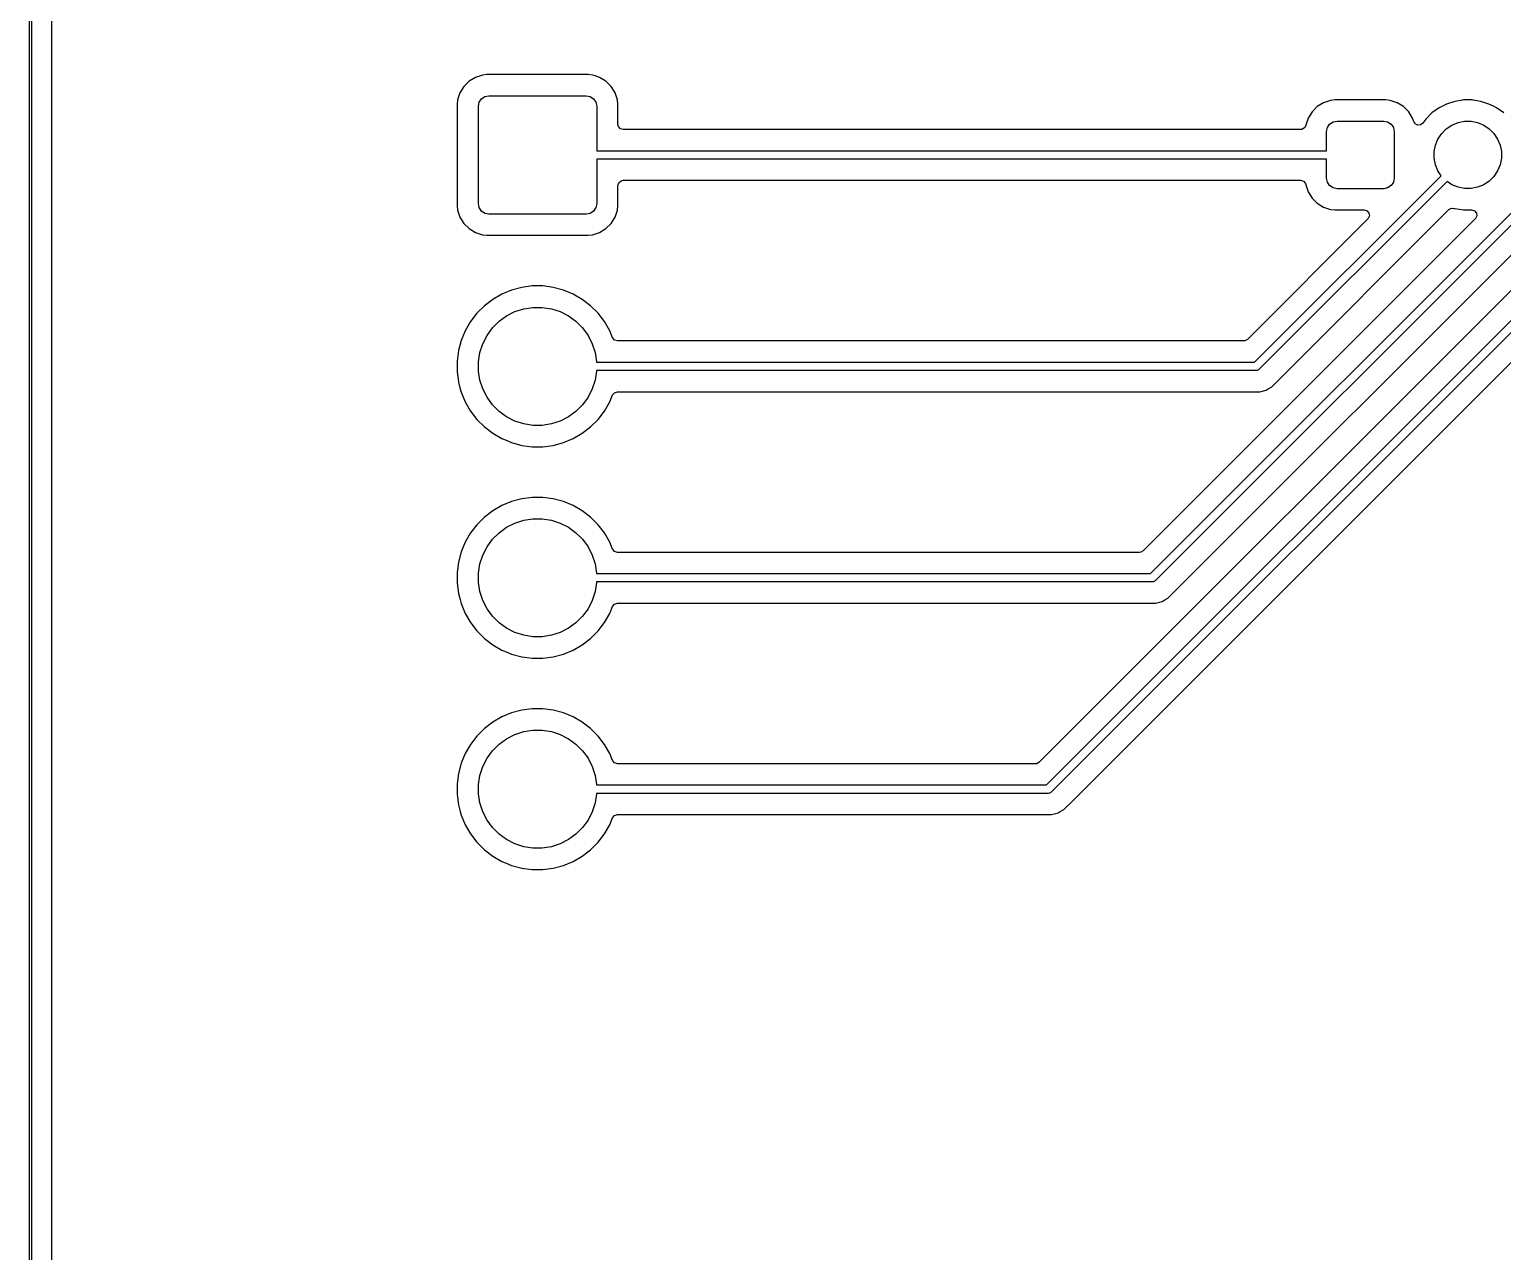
# Model space of a CAD drawing. Extents: x 4.07 to 10.8, y -5 to -0.8.
# Drawn here: x 5.799 to 7.17, y -3.863 to -2.725 of the extents above; entities that cross this region are included whole.
import ezdxf

# ---------------------------------------------------------------- set-up
doc = ezdxf.new("R2010")
doc.units = 0
doc.header["$MEASUREMENT"] = 0
doc.layers.add('BLACK', color=7, linetype='CONTINUOUS')

msp = doc.modelspace()

# ---------------------------------------------------------------- linework, layer by layer
at = {"layer": 'BLACK', "linetype": 'CONTINUOUS'}
for p, q in [((5.799, -5), (5.799, -0.8)), ((5.801, -0.801), (5.801, -4.999)), ((5.8197, -4.9754), (5.8197, -2.2779)), ((6.2142, -2.7698), (6.2083, -2.7734)), ((6.2207, -2.7676), (6.2142, -2.7698)), ((6.2142, -2.7698), (6.2142, -2.7698)), ((6.2248, -2.7672), (6.2207, -2.7676)), ((6.2207, -2.7676), (6.2207, -2.7676)), ((6.3192, -2.7672), (6.2248, -2.7672)), ((6.2248, -2.7672), (6.2248, -2.7672)), ((6.3233, -2.7676), (6.3192, -2.7672)), ((6.3192, -2.7672), (6.3192, -2.7672)), ((6.3255, -2.7683), (6.3233, -2.7676)), ((6.3233, -2.7676), (6.3233, -2.7676)), ((6.3298, -2.7698), (6.3255, -2.7683)), ((6.3357, -2.7734), (6.3298, -2.7698)), ((6.3298, -2.7698), (6.3298, -2.7698)), ((6.2034, -2.7783), (6.1998, -2.7842)), ((6.2083, -2.7734), (6.2034, -2.7783)), ((6.2034, -2.7783), (6.2034, -2.7783)), ((6.2083, -2.7734), (6.2083, -2.7734)), ((6.3406, -2.7783), (6.3357, -2.7734)), ((6.3357, -2.7734), (6.3357, -2.7734)), ((6.3432, -2.7825), (6.3406, -2.7783)), ((6.3406, -2.7783), (6.3406, -2.7783)), ((6.3442, -2.7842), (6.3432, -2.7825)), ((6.1976, -2.7907), (6.1972, -2.7948)), ((6.1972, -2.7948), (6.1972, -2.8892)), ((6.1998, -2.7842), (6.1976, -2.7907)), ((6.1976, -2.7907), (6.1976, -2.7907)), ((6.1998, -2.7842), (6.1998, -2.7842)), ((6.2169, -2.7967), (6.2176, -2.793)), ((6.2169, -2.8873), (6.2169, -2.7967)), ((6.2176, -2.793), (6.2198, -2.7898)), ((6.2198, -2.7898), (6.223, -2.7876)), ((6.223, -2.7876), (6.2267, -2.7869)), ((6.2267, -2.7869), (6.3173, -2.7869)), ((6.3173, -2.7869), (6.321, -2.7876)), ((6.321, -2.7876), (6.3242, -2.7898)), ((6.3242, -2.7898), (6.3264, -2.793)), ((6.3264, -2.793), (6.3271, -2.7967)), ((6.3271, -2.7967), (6.3271, -2.8381)), ((6.3464, -2.7907), (6.3442, -2.7842)), ((6.3468, -2.7946), (6.3464, -2.7907)), ((6.3468, -2.7948), (6.3468, -2.7946)), ((6.3468, -2.8135), (6.3468, -2.7948)), ((6.3468, -2.7948), (6.3468, -2.7948)), ((6.9979, -2.797), (6.993, -2.8019)), ((7.0038, -2.7934), (6.9979, -2.797)), ((7.0103, -2.7912), (7.0038, -2.7934)), ((7.0038, -2.7934), (7.0038, -2.7934)), ((7.0144, -2.7908), (7.0103, -2.7912)), ((7.0103, -2.7912), (7.0103, -2.7912)), ((7.0616, -2.7908), (7.0144, -2.7908)), ((7.0144, -2.7908), (7.0144, -2.7908)), ((7.0657, -2.7912), (7.0616, -2.7908)), ((7.0722, -2.7934), (7.0657, -2.7912)), ((7.0657, -2.7912), (7.0657, -2.7912)), ((7.0723, -2.7934), (7.0722, -2.7934)), ((7.0722, -2.7934), (7.0722, -2.7934)), ((7.0722, -2.7934), (7.0722, -2.7934)), ((7.0781, -2.797), (7.0723, -2.7934)), ((7.083, -2.8019), (7.0781, -2.797)), ((7.1183, -2.7946), (7.1112, -2.7982)), ((7.126, -2.7921), (7.1183, -2.7946)), ((7.133, -2.791), (7.126, -2.7921)), ((7.134, -2.7908), (7.133, -2.791)), ((7.142, -2.7908), (7.134, -2.7908)), ((7.1431, -2.791), (7.142, -2.7908)), ((7.15, -2.7921), (7.1431, -2.791)), ((7.1577, -2.7946), (7.15, -2.7921)), ((7.1625, -2.797), (7.1577, -2.7946)), ((7.1648, -2.7982), (7.1625, -2.797)), ((6.9894, -2.8078), (6.9872, -2.8143)), ((6.993, -2.8019), (6.9894, -2.8078)), ((6.9894, -2.8078), (6.9894, -2.8078)), ((7.0126, -2.8113), (7.0163, -2.8105)), ((7.0163, -2.8105), (7.0597, -2.8105)), ((7.0597, -2.8105), (7.0634, -2.8113)), ((7.0866, -2.8078), (7.083, -2.8019)), ((7.0872, -2.8097), (7.0866, -2.8078)), ((7.0877, -2.811), (7.0872, -2.8097)), ((7.0889, -2.813), (7.0877, -2.811)), ((7.0989, -2.8086), (7.0963, -2.8123)), ((7.1046, -2.8029), (7.0989, -2.8086)), ((7.0989, -2.8086), (7.0989, -2.8086)), ((7.1112, -2.7982), (7.1046, -2.8029)), ((7.1289, -2.8119), (7.1349, -2.8107)), ((7.1349, -2.8107), (7.1411, -2.8107)), ((7.1411, -2.8107), (7.1471, -2.8119)), ((7.1714, -2.8029), (7.1648, -2.7982)), ((7.1648, -2.7982), (7.1648, -2.7982)), ((7.1648, -2.7982), (7.1648, -2.7982)), ((6.3473, -2.8155), (6.3468, -2.8135)), ((6.3491, -2.8176), (6.3473, -2.8155)), ((6.3517, -2.8184), (6.3491, -2.8176)), ((6.9824, -2.8184), (6.3517, -2.8184)), ((6.9835, -2.8182), (6.9824, -2.8184)), ((6.9859, -2.8169), (6.9835, -2.8182)), ((6.9872, -2.8145), (6.9859, -2.8169)), ((6.9872, -2.8143), (6.9872, -2.8145)), ((7.0065, -2.8203), (7.0073, -2.8166)), ((7.0065, -2.8381), (7.0065, -2.8203)), ((7.0073, -2.8166), (7.0094, -2.8134)), ((7.0094, -2.8134), (7.0126, -2.8113)), ((7.0634, -2.8113), (7.0666, -2.8134)), ((7.0666, -2.8134), (7.0687, -2.8166)), ((7.0687, -2.8166), (7.0695, -2.8203)), ((7.0695, -2.8203), (7.0695, -2.8637)), ((7.0913, -2.8142), (7.0889, -2.813)), ((7.0941, -2.814), (7.0913, -2.8142)), ((7.0963, -2.8123), (7.0941, -2.814)), ((7.1102, -2.8272), (7.1137, -2.822)), ((7.1137, -2.822), (7.118, -2.8177)), ((7.118, -2.8177), (7.1232, -2.8142)), ((7.1232, -2.8142), (7.1289, -2.8119)), ((7.1471, -2.8119), (7.1528, -2.8142)), ((7.1528, -2.8142), (7.158, -2.8177)), ((7.158, -2.8177), (7.1623, -2.822)), ((7.1623, -2.822), (7.1658, -2.8272)), ((6.3271, -2.8381), (7.0065, -2.8381)), ((7.1067, -2.8389), (7.1079, -2.8329)), ((7.1079, -2.8329), (7.1102, -2.8272)), ((7.1658, -2.8272), (7.1681, -2.8329)), ((7.1681, -2.8329), (7.1693, -2.8389)), ((7.0065, -2.8459), (6.3271, -2.8459)), ((6.3271, -2.8459), (6.3271, -2.8873)), ((7.0065, -2.8637), (7.0065, -2.8459)), ((7.1067, -2.8451), (7.1067, -2.8389)), ((7.1079, -2.8511), (7.1067, -2.8451)), ((7.1102, -2.8568), (7.1079, -2.8511)), ((7.1681, -2.8511), (7.1658, -2.8568)), ((7.1693, -2.8451), (7.1681, -2.8511)), ((7.1693, -2.8389), (7.1693, -2.8451)), ((6.3476, -2.8679), (6.3497, -2.8661)), ((6.3497, -2.8661), (6.3517, -2.8656)), ((6.3517, -2.8656), (6.9824, -2.8656)), ((6.7458, -3.4286), (7.3132, -2.8613)), ((6.8427, -3.2318), (7.2132, -2.8613)), ((6.9395, -3.0349), (7.1132, -2.8613)), ((6.9824, -2.8656), (6.985, -2.8664)), ((7.0073, -2.8674), (7.0065, -2.8637)), ((7.0695, -2.8637), (7.0687, -2.8674)), ((7.1132, -2.8613), (7.1102, -2.8568)), ((7.1623, -2.862), (7.158, -2.8663)), ((7.1658, -2.8568), (7.1623, -2.862)), ((6.3468, -2.8705), (6.3476, -2.8679)), ((6.3468, -2.8892), (6.3468, -2.8705)), ((7.3187, -2.8668), (6.7502, -3.4353)), ((7.2187, -2.8668), (6.8471, -3.2385)), ((7.1187, -2.8668), (6.9439, -3.0416)), ((6.985, -2.8664), (6.9868, -2.8685)), ((6.9868, -2.8685), (6.9872, -2.8695)), ((6.9872, -2.8695), (6.9872, -2.8697)), ((6.9872, -2.8697), (6.9879, -2.8718)), ((6.9879, -2.8718), (6.9894, -2.8762)), ((6.9894, -2.8762), (6.993, -2.8821)), ((7.0094, -2.8706), (7.0073, -2.8674)), ((7.0126, -2.8727), (7.0094, -2.8706)), ((7.0163, -2.8735), (7.0126, -2.8727)), ((7.0597, -2.8735), (7.0163, -2.8735)), ((7.0634, -2.8727), (7.0597, -2.8735)), ((7.0666, -2.8706), (7.0634, -2.8727)), ((7.0687, -2.8674), (7.0666, -2.8706)), ((7.1232, -2.8698), (7.1187, -2.8668)), ((7.1289, -2.8721), (7.1232, -2.8698)), ((7.1349, -2.8733), (7.1289, -2.8721)), ((7.1411, -2.8733), (7.1349, -2.8733)), ((7.1471, -2.8721), (7.1411, -2.8733)), ((7.1528, -2.8698), (7.1471, -2.8721)), ((7.158, -2.8663), (7.1528, -2.8698)), ((6.1972, -2.8892), (6.1976, -2.8933)), ((6.1976, -2.8933), (6.1976, -2.8933)), ((6.1976, -2.8933), (6.1998, -2.8998)), ((6.2176, -2.891), (6.2169, -2.8873)), ((6.2198, -2.8942), (6.2176, -2.891)), ((6.3264, -2.891), (6.3242, -2.8942)), ((6.3271, -2.8873), (6.3264, -2.891)), ((6.3442, -2.8998), (6.3464, -2.8933)), ((6.3464, -2.8933), (6.3468, -2.8892)), ((6.7668, -3.4467), (7.3205, -2.8929)), ((6.8636, -3.2498), (7.2205, -2.8929)), ((6.9605, -3.053), (7.1205, -2.8929)), ((6.993, -2.8821), (6.9979, -2.887)), ((6.9979, -2.887), (7.0038, -2.8906)), ((7.0038, -2.8906), (7.0103, -2.8928)), ((7.0103, -2.8928), (7.0144, -2.8932)), ((7.0144, -2.8932), (7.0416, -2.8932)), ((7.0416, -2.8932), (7.0442, -2.894)), ((7.1205, -2.8929), (7.1229, -2.8916)), ((7.1229, -2.8916), (7.1254, -2.8918)), ((7.1254, -2.8918), (7.126, -2.8919)), ((7.126, -2.8919), (7.134, -2.8932)), ((7.134, -2.8932), (7.134, -2.8932)), ((7.134, -2.8932), (7.1416, -2.8932)), ((7.1416, -2.8932), (7.1442, -2.894)), ((6.1998, -2.8998), (6.1998, -2.8998)), ((6.1998, -2.8998), (6.2034, -2.9057)), ((6.2034, -2.9057), (6.2034, -2.9057)), ((6.2034, -2.9057), (6.2083, -2.9106)), ((6.223, -2.8964), (6.2198, -2.8942)), ((6.2267, -2.8971), (6.223, -2.8964)), ((6.3173, -2.8971), (6.2267, -2.8971)), ((6.321, -2.8964), (6.3173, -2.8971)), ((6.3242, -2.8942), (6.321, -2.8964)), ((6.3357, -2.9106), (6.3406, -2.9057)), ((6.3406, -2.9057), (6.3442, -2.8998)), ((7.245, -2.9015), (6.7391, -3.4075)), ((7.145, -2.9015), (6.8359, -3.2106)), ((7.045, -2.9015), (6.9328, -3.0138)), ((7.0442, -2.894), (7.046, -2.8961)), ((7.0453, -2.9013), (7.045, -2.9015)), ((7.0464, -2.8988), (7.0453, -2.9013)), ((7.046, -2.8961), (7.0464, -2.8988)), ((7.1442, -2.894), (7.146, -2.8961)), ((7.1453, -2.9013), (7.145, -2.9015)), ((7.1464, -2.8988), (7.1453, -2.9013)), ((7.146, -2.8961), (7.1464, -2.8988)), ((6.2083, -2.9106), (6.2083, -2.9106)), ((6.2083, -2.9106), (6.2142, -2.9142)), ((6.2142, -2.9142), (6.2142, -2.9142)), ((6.2142, -2.9142), (6.2142, -2.9142)), ((6.2142, -2.9142), (6.2207, -2.9164)), ((6.2207, -2.9164), (6.2248, -2.9168)), ((6.2248, -2.9168), (6.2248, -2.9168)), ((6.2248, -2.9168), (6.3192, -2.9168)), ((6.3192, -2.9168), (6.3233, -2.9164)), ((6.3192, -2.9168), (6.3192, -2.9168)), ((6.3233, -2.9164), (6.3298, -2.9142)), ((6.3298, -2.9142), (6.3357, -2.9106)), ((6.2388, -2.9716), (6.2303, -2.9765)), ((6.2479, -2.9678), (6.2388, -2.9716)), ((6.2388, -2.9716), (6.2388, -2.9716)), ((6.2574, -2.9653), (6.2479, -2.9678)), ((6.2671, -2.964), (6.2574, -2.9653)), ((6.2769, -2.964), (6.2671, -2.964)), ((6.2671, -2.964), (6.2671, -2.964)), ((6.2671, -2.964), (6.2671, -2.964)), ((6.2866, -2.9653), (6.2769, -2.964)), ((6.2769, -2.964), (6.2769, -2.964)), ((6.2769, -2.964), (6.2769, -2.964)), ((6.2961, -2.9678), (6.2866, -2.9653)), ((6.3052, -2.9716), (6.2961, -2.9678)), ((6.3137, -2.9765), (6.3052, -2.9716)), ((6.3052, -2.9716), (6.3052, -2.9716)), ((6.2156, -2.9894), (6.2097, -2.9972)), ((6.2226, -2.9825), (6.2156, -2.9894)), ((6.2156, -2.9894), (6.2156, -2.9894)), ((6.2303, -2.9765), (6.2226, -2.9825)), ((6.2226, -2.9825), (6.2226, -2.9825)), ((6.2432, -2.9919), (6.2509, -2.9879)), ((6.2509, -2.9879), (6.2591, -2.9853)), ((6.2591, -2.9853), (6.2677, -2.9839)), ((6.2677, -2.9839), (6.2763, -2.9839)), ((6.2763, -2.9839), (6.2849, -2.9853)), ((6.2849, -2.9853), (6.2931, -2.9879)), ((6.2931, -2.9879), (6.3008, -2.9919)), ((6.3214, -2.9825), (6.3137, -2.9765)), ((6.3284, -2.9894), (6.3214, -2.9825)), ((6.3214, -2.9825), (6.3214, -2.9825)), ((6.3343, -2.9972), (6.3284, -2.9894)), ((6.3284, -2.9894), (6.3284, -2.9894)), ((6.2097, -2.9972), (6.2047, -3.0057)), ((6.225, -3.0101), (6.2301, -3.0031)), ((6.2301, -3.0031), (6.2362, -2.9969)), ((6.2362, -2.9969), (6.2432, -2.9919)), ((6.3008, -2.9919), (6.3078, -2.9969)), ((6.3078, -2.9969), (6.3139, -3.0031)), ((6.3139, -3.0031), (6.319, -3.0101)), ((6.3393, -3.0057), (6.3343, -2.9972)), ((6.201, -3.0147), (6.1985, -3.0242)), ((6.2047, -3.0057), (6.201, -3.0147)), ((6.2047, -3.0057), (6.2047, -3.0057)), ((6.2211, -3.0178), (6.225, -3.0101)), ((6.319, -3.0101), (6.3229, -3.0178)), ((6.3419, -3.0122), (6.3393, -3.0057)), ((6.3393, -3.0057), (6.3393, -3.0057)), ((6.342, -3.0124), (6.3419, -3.0122)), ((6.3438, -3.0144), (6.342, -3.0124)), ((6.3465, -3.0152), (6.3438, -3.0144)), ((6.9293, -3.0152), (6.3465, -3.0152)), ((6.9304, -3.0151), (6.9293, -3.0152)), ((6.9328, -3.0138), (6.9304, -3.0151)), ((6.1985, -3.0242), (6.1972, -3.0339)), ((6.2171, -3.0345), (6.2184, -3.026)), ((6.2184, -3.026), (6.2211, -3.0178)), ((6.3229, -3.0178), (6.3256, -3.026)), ((6.3256, -3.026), (6.3269, -3.0345)), ((6.1972, -3.0339), (6.1972, -3.0339)), ((6.1972, -3.0339), (6.1972, -3.0438)), ((6.1972, -3.0438), (6.1972, -3.0438)), ((6.1972, -3.0438), (6.1984, -3.0534)), ((6.2171, -3.0432), (6.2171, -3.0345)), ((6.2184, -3.0517), (6.2171, -3.0432)), ((6.3269, -3.0432), (6.3256, -3.0517)), ((6.3269, -3.0345), (6.3269, -3.0349)), ((6.3269, -3.0349), (6.9395, -3.0349)), ((6.9411, -3.0428), (6.3269, -3.0428)), ((6.3269, -3.0428), (6.3269, -3.0432)), ((6.9419, -3.0427), (6.9411, -3.0428)), ((6.9433, -3.0421), (6.9419, -3.0427)), ((6.9439, -3.0416), (6.9433, -3.0421)), ((6.1984, -3.0534), (6.1985, -3.0535)), ((6.1985, -3.0535), (6.1998, -3.0587)), ((6.2211, -3.0599), (6.2184, -3.0517)), ((6.3256, -3.0517), (6.3229, -3.0599)), ((6.9522, -3.0597), (6.9557, -3.0578)), ((6.9557, -3.0578), (6.9601, -3.0534)), ((6.9601, -3.0534), (6.9605, -3.053)), ((6.9601, -3.0534), (6.9601, -3.0534)), ((6.9605, -3.053), (6.9605, -3.053)), ((6.1998, -3.0587), (6.201, -3.063)), ((6.201, -3.063), (6.2047, -3.072)), ((6.225, -3.0676), (6.2211, -3.0599)), ((6.2301, -3.0746), (6.225, -3.0676)), ((6.319, -3.0676), (6.3139, -3.0746)), ((6.3229, -3.0599), (6.319, -3.0676)), ((6.3393, -3.072), (6.3419, -3.0655)), ((6.3419, -3.0655), (6.3437, -3.0634)), ((6.3437, -3.0634), (6.3463, -3.0625)), ((6.3463, -3.0625), (6.3465, -3.0625)), ((6.3465, -3.0625), (6.9377, -3.0625)), ((6.9377, -3.0625), (6.9377, -3.0625)), ((6.9377, -3.0625), (6.938, -3.0625)), ((6.938, -3.0625), (6.9443, -3.0625)), ((6.9443, -3.0625), (6.9503, -3.0609)), ((6.9443, -3.0625), (6.9443, -3.0625)), ((6.9503, -3.0609), (6.9522, -3.0597)), ((6.2047, -3.072), (6.2047, -3.072)), ((6.2047, -3.072), (6.2097, -3.0805)), ((6.2097, -3.0805), (6.2156, -3.0883)), ((6.2362, -3.0808), (6.2301, -3.0746)), ((6.2432, -3.0858), (6.2362, -3.0808)), ((6.3078, -3.0808), (6.3008, -3.0858)), ((6.3139, -3.0746), (6.3078, -3.0808)), ((6.3284, -3.0883), (6.3343, -3.0805)), ((6.3343, -3.0805), (6.3393, -3.072)), ((6.2156, -3.0883), (6.2156, -3.0883)), ((6.2156, -3.0883), (6.2226, -3.0952)), ((6.2226, -3.0952), (6.2226, -3.0952)), ((6.2226, -3.0952), (6.2303, -3.1012)), ((6.2509, -3.0898), (6.2432, -3.0858)), ((6.2591, -3.0924), (6.2509, -3.0898)), ((6.2677, -3.0938), (6.2591, -3.0924)), ((6.2763, -3.0938), (6.2677, -3.0938)), ((6.2849, -3.0924), (6.2763, -3.0938)), ((6.2931, -3.0898), (6.2849, -3.0924)), ((6.3008, -3.0858), (6.2931, -3.0898)), ((6.3137, -3.1012), (6.3214, -3.0952)), ((6.3214, -3.0952), (6.3284, -3.0883)), ((6.2303, -3.1012), (6.2388, -3.1061)), ((6.2388, -3.1061), (6.2388, -3.1061)), ((6.2388, -3.1061), (6.2427, -3.1077)), ((6.2427, -3.1077), (6.2479, -3.1099)), ((6.2479, -3.1099), (6.2574, -3.1124)), ((6.2574, -3.1124), (6.2671, -3.1137)), ((6.2769, -3.1137), (6.2866, -3.1124)), ((6.2866, -3.1124), (6.2961, -3.1099)), ((6.2961, -3.1099), (6.3052, -3.1061)), ((6.3052, -3.1061), (6.3137, -3.1012)), ((6.2671, -3.1137), (6.2671, -3.1137)), ((6.2671, -3.1137), (6.2769, -3.1137)), ((6.2769, -3.1137), (6.2769, -3.1137)), ((6.2479, -3.1647), (6.2388, -3.1685)), ((6.2574, -3.1622), (6.2479, -3.1647)), ((6.2671, -3.1609), (6.2574, -3.1622)), ((6.2769, -3.1609), (6.2671, -3.1609)), ((6.2671, -3.1609), (6.2671, -3.1609)), ((6.2671, -3.1609), (6.2671, -3.1609)), ((6.2866, -3.1622), (6.2769, -3.1609)), ((6.2769, -3.1609), (6.2769, -3.1609)), ((6.2769, -3.1609), (6.2769, -3.1609)), ((6.2961, -3.1647), (6.2866, -3.1622)), ((6.3052, -3.1685), (6.2961, -3.1647)), ((6.2226, -3.1793), (6.2156, -3.1863)), ((6.2303, -3.1734), (6.2226, -3.1793)), ((6.2226, -3.1793), (6.2226, -3.1793)), ((6.2388, -3.1685), (6.2303, -3.1734)), ((6.2388, -3.1685), (6.2388, -3.1685)), ((6.2591, -3.1821), (6.2677, -3.1808)), ((6.2677, -3.1808), (6.2763, -3.1808)), ((6.2763, -3.1808), (6.2849, -3.1821)), ((6.3052, -3.1685), (6.3052, -3.1685)), ((6.3137, -3.1734), (6.3052, -3.1685)), ((6.3214, -3.1793), (6.3137, -3.1734)), ((6.3284, -3.1863), (6.3214, -3.1793)), ((6.3214, -3.1793), (6.3214, -3.1793)), ((6.2097, -3.194), (6.2047, -3.2025)), ((6.2156, -3.1863), (6.2097, -3.194)), ((6.2156, -3.1863), (6.2156, -3.1863)), ((6.2301, -3.1999), (6.2362, -3.1938)), ((6.2362, -3.1938), (6.2432, -3.1887)), ((6.2432, -3.1887), (6.2509, -3.1848)), ((6.2509, -3.1848), (6.2591, -3.1821)), ((6.2849, -3.1821), (6.2931, -3.1848)), ((6.2931, -3.1848), (6.3008, -3.1887)), ((6.3008, -3.1887), (6.3078, -3.1938)), ((6.3078, -3.1938), (6.3139, -3.1999)), ((6.3343, -3.194), (6.3284, -3.1863)), ((6.3284, -3.1863), (6.3284, -3.1863)), ((6.3393, -3.2025), (6.3343, -3.194)), ((6.2047, -3.2025), (6.201, -3.2116)), ((6.2047, -3.2025), (6.2047, -3.2025)), ((6.2211, -3.2146), (6.225, -3.2069)), ((6.225, -3.2069), (6.2301, -3.1999)), ((6.3139, -3.1999), (6.319, -3.2069)), ((6.319, -3.2069), (6.3229, -3.2146)), ((6.3419, -3.209), (6.3393, -3.2025)), ((6.3393, -3.2025), (6.3393, -3.2025)), ((6.1985, -3.2211), (6.1972, -3.2308)), ((6.201, -3.2116), (6.1985, -3.2211)), ((6.2184, -3.2228), (6.2211, -3.2146)), ((6.3229, -3.2146), (6.3256, -3.2228)), ((6.342, -3.2092), (6.3419, -3.209)), ((6.3438, -3.2113), (6.342, -3.2092)), ((6.3465, -3.2121), (6.3438, -3.2113)), ((6.8325, -3.2121), (6.3465, -3.2121)), ((6.8335, -3.2119), (6.8325, -3.2121)), ((6.8359, -3.2106), (6.8335, -3.2119)), ((6.1972, -3.2308), (6.1972, -3.2308)), ((6.1972, -3.2308), (6.1972, -3.2406)), ((6.2171, -3.2314), (6.2184, -3.2228)), ((6.2171, -3.24), (6.2171, -3.2314)), ((6.3256, -3.2228), (6.3269, -3.2314)), ((6.3269, -3.2314), (6.3269, -3.2318)), ((6.3269, -3.2318), (6.8427, -3.2318)), ((6.1972, -3.2406), (6.1972, -3.2406)), ((6.1972, -3.2406), (6.1985, -3.2503)), ((6.2184, -3.2486), (6.2171, -3.24)), ((6.2211, -3.2568), (6.2184, -3.2486)), ((6.3256, -3.2486), (6.3229, -3.2568)), ((6.3269, -3.24), (6.3256, -3.2486)), ((6.8443, -3.2396), (6.3269, -3.2396)), ((6.3269, -3.2396), (6.3269, -3.24)), ((6.8451, -3.2396), (6.8443, -3.2396)), ((6.8465, -3.239), (6.8451, -3.2396)), ((6.8471, -3.2385), (6.8465, -3.239)), ((6.8632, -3.2502), (6.8636, -3.2498)), ((6.8636, -3.2498), (6.8636, -3.2498)), ((6.1985, -3.2503), (6.1985, -3.2503)), ((6.1985, -3.2503), (6.2, -3.256)), ((6.2, -3.256), (6.201, -3.2598)), ((6.201, -3.2598), (6.2047, -3.2689)), ((6.225, -3.2645), (6.2211, -3.2568)), ((6.3229, -3.2568), (6.319, -3.2645)), ((6.3413, -3.264), (6.3419, -3.2624)), ((6.3419, -3.2624), (6.3437, -3.2602)), ((6.3437, -3.2602), (6.3463, -3.2593)), ((6.3463, -3.2593), (6.3465, -3.2593)), ((6.3465, -3.2593), (6.8409, -3.2593)), ((6.8409, -3.2593), (6.8409, -3.2593)), ((6.8409, -3.2593), (6.8412, -3.2593)), ((6.8412, -3.2593), (6.8474, -3.2593)), ((6.8474, -3.2593), (6.8534, -3.2577)), ((6.8474, -3.2593), (6.8474, -3.2593)), ((6.8534, -3.2577), (6.856, -3.2562)), ((6.856, -3.2562), (6.8588, -3.2546)), ((6.8588, -3.2546), (6.8632, -3.2502)), ((6.8632, -3.2502), (6.8632, -3.2502)), ((6.2047, -3.2689), (6.2047, -3.2689)), ((6.2047, -3.2689), (6.2097, -3.2774)), ((6.2097, -3.2774), (6.2156, -3.2851)), ((6.2301, -3.2715), (6.225, -3.2645)), ((6.2362, -3.2776), (6.2301, -3.2715)), ((6.3139, -3.2715), (6.3078, -3.2776)), ((6.319, -3.2645), (6.3139, -3.2715)), ((6.3284, -3.2851), (6.3343, -3.2774)), ((6.3343, -3.2774), (6.3393, -3.2689)), ((6.3393, -3.2689), (6.3413, -3.264)), ((6.2156, -3.2851), (6.2156, -3.2851)), ((6.2156, -3.2851), (6.2226, -3.2921)), ((6.2432, -3.2827), (6.2362, -3.2776)), ((6.2509, -3.2866), (6.2432, -3.2827)), ((6.2591, -3.2893), (6.2509, -3.2866)), ((6.2677, -3.2906), (6.2591, -3.2893)), ((6.2763, -3.2906), (6.2677, -3.2906)), ((6.2849, -3.2893), (6.2763, -3.2906)), ((6.2931, -3.2866), (6.2849, -3.2893)), ((6.3008, -3.2827), (6.2931, -3.2866)), ((6.3078, -3.2776), (6.3008, -3.2827)), ((6.3214, -3.2921), (6.3284, -3.2851)), ((6.2226, -3.2921), (6.2226, -3.2921)), ((6.2226, -3.2921), (6.2303, -3.298)), ((6.2303, -3.298), (6.2388, -3.303)), ((6.2388, -3.303), (6.2388, -3.303)), ((6.2388, -3.303), (6.2427, -3.3046)), ((6.2427, -3.3046), (6.2479, -3.3067)), ((6.2961, -3.3067), (6.3052, -3.303)), ((6.3052, -3.303), (6.3137, -3.298)), ((6.3137, -3.298), (6.3214, -3.2921)), ((6.2479, -3.3067), (6.2574, -3.3092)), ((6.2574, -3.3092), (6.2671, -3.3105)), ((6.2671, -3.3105), (6.2671, -3.3105)), ((6.2671, -3.3105), (6.2769, -3.3105)), ((6.2769, -3.3105), (6.2866, -3.3092)), ((6.2769, -3.3105), (6.2769, -3.3105)), ((6.2866, -3.3092), (6.2961, -3.3067)), ((6.2574, -3.359), (6.2479, -3.3615)), ((6.2671, -3.3577), (6.2574, -3.359)), ((6.2769, -3.3577), (6.2671, -3.3577)), ((6.2671, -3.3577), (6.2671, -3.3577)), ((6.2671, -3.3577), (6.2671, -3.3577)), ((6.2866, -3.359), (6.2769, -3.3577)), ((6.2769, -3.3577), (6.2769, -3.3577)), ((6.2769, -3.3577), (6.2769, -3.3577)), ((6.2961, -3.3615), (6.2866, -3.359)), ((6.2303, -3.3702), (6.2226, -3.3762)), ((6.2388, -3.3653), (6.2303, -3.3702)), ((6.2479, -3.3615), (6.2388, -3.3653)), ((6.2388, -3.3653), (6.2388, -3.3653)), ((6.3052, -3.3653), (6.2961, -3.3615)), ((6.3137, -3.3702), (6.3052, -3.3653)), ((6.3052, -3.3653), (6.3052, -3.3653)), ((6.3214, -3.3762), (6.3137, -3.3702)), ((6.2156, -3.3831), (6.2097, -3.3909)), ((6.2226, -3.3762), (6.2156, -3.3831)), ((6.2156, -3.3831), (6.2156, -3.3831)), ((6.2226, -3.3762), (6.2226, -3.3762)), ((6.2362, -3.3906), (6.2432, -3.3856)), ((6.2432, -3.3856), (6.2509, -3.3816)), ((6.2509, -3.3816), (6.2591, -3.379)), ((6.2591, -3.379), (6.2677, -3.3776)), ((6.2677, -3.3776), (6.2763, -3.3776)), ((6.2763, -3.3776), (6.2849, -3.379)), ((6.2849, -3.379), (6.2931, -3.3816)), ((6.2931, -3.3816), (6.3008, -3.3856)), ((6.3008, -3.3856), (6.3078, -3.3906)), ((6.3284, -3.3831), (6.3214, -3.3762)), ((6.3214, -3.3762), (6.3214, -3.3762)), ((6.3343, -3.3909), (6.3284, -3.3831)), ((6.3284, -3.3831), (6.3284, -3.3831)), ((6.2047, -3.3994), (6.201, -3.4084)), ((6.2097, -3.3909), (6.2047, -3.3994)), ((6.2047, -3.3994), (6.2047, -3.3994)), ((6.225, -3.4038), (6.2301, -3.3968)), ((6.2301, -3.3968), (6.2362, -3.3906)), ((6.3078, -3.3906), (6.3139, -3.3968)), ((6.3139, -3.3968), (6.319, -3.4038)), ((6.3393, -3.3994), (6.3343, -3.3909)), ((6.3419, -3.4059), (6.3393, -3.3994)), ((6.3393, -3.3994), (6.3393, -3.3994)), ((6.201, -3.4084), (6.1985, -3.4179)), ((6.2184, -3.4197), (6.2211, -3.4115)), ((6.2211, -3.4115), (6.225, -3.4038)), ((6.319, -3.4038), (6.3229, -3.4115)), ((6.3229, -3.4115), (6.3256, -3.4197)), ((6.342, -3.4061), (6.3419, -3.4059)), ((6.3438, -3.4081), (6.342, -3.4061)), ((6.3465, -3.4089), (6.3438, -3.4081)), ((6.7356, -3.4089), (6.3465, -3.4089)), ((6.7367, -3.4088), (6.7356, -3.4089)), ((6.7391, -3.4075), (6.7367, -3.4088)), ((6.1985, -3.4179), (6.1972, -3.4276)), ((6.1972, -3.4276), (6.1972, -3.4276)), ((6.1972, -3.4276), (6.1972, -3.4375)), ((6.2171, -3.4282), (6.2184, -3.4197)), ((6.2171, -3.4369), (6.2171, -3.4282)), ((6.3256, -3.4197), (6.3269, -3.4282)), ((6.3269, -3.4282), (6.3269, -3.4286)), ((6.1972, -3.4375), (6.1972, -3.4375)), ((6.1972, -3.4375), (6.1984, -3.4471)), ((6.2184, -3.4454), (6.2171, -3.4369)), ((6.3269, -3.4369), (6.3256, -3.4454)), ((6.3269, -3.4286), (6.7458, -3.4286)), ((6.7474, -3.4365), (6.3269, -3.4365)), ((6.3269, -3.4365), (6.3269, -3.4369)), ((6.7482, -3.4364), (6.7474, -3.4365)), ((6.7496, -3.4358), (6.7482, -3.4364)), ((6.7502, -3.4353), (6.7496, -3.4358)), ((6.1984, -3.4471), (6.1985, -3.4472)), ((6.1985, -3.4472), (6.2001, -3.4534)), ((6.2001, -3.4534), (6.201, -3.4567)), ((6.2211, -3.4536), (6.2184, -3.4454)), ((6.225, -3.4614), (6.2211, -3.4536)), ((6.3229, -3.4536), (6.319, -3.4614)), ((6.3256, -3.4454), (6.3229, -3.4536)), ((6.7506, -3.4562), (6.7566, -3.4546)), ((6.7566, -3.4546), (6.7585, -3.4534)), ((6.7585, -3.4534), (6.762, -3.4515)), ((6.762, -3.4515), (6.7664, -3.4471)), ((6.7664, -3.4471), (6.7668, -3.4467)), ((6.7664, -3.4471), (6.7664, -3.4471)), ((6.7668, -3.4467), (6.7668, -3.4467)), ((6.201, -3.4567), (6.2047, -3.4657)), ((6.2047, -3.4657), (6.2047, -3.4657)), ((6.2047, -3.4657), (6.2097, -3.4742)), ((6.2301, -3.4683), (6.225, -3.4614)), ((6.2362, -3.4745), (6.2301, -3.4683)), ((6.3139, -3.4683), (6.3078, -3.4745)), ((6.319, -3.4614), (6.3139, -3.4683)), ((6.3343, -3.4742), (6.3393, -3.4657)), ((6.3393, -3.4657), (6.3419, -3.4592)), ((6.3419, -3.4592), (6.3437, -3.4571)), ((6.3437, -3.4571), (6.3463, -3.4562)), ((6.3463, -3.4562), (6.3465, -3.4562)), ((6.3465, -3.4562), (6.744, -3.4562)), ((6.744, -3.4562), (6.744, -3.4562)), ((6.744, -3.4562), (6.7443, -3.4562)), ((6.7443, -3.4562), (6.7506, -3.4562)), ((6.7506, -3.4562), (6.7506, -3.4562)), ((6.2097, -3.4742), (6.2156, -3.482)), ((6.2156, -3.482), (6.2156, -3.482)), ((6.2156, -3.482), (6.2226, -3.4889)), ((6.2432, -3.4795), (6.2362, -3.4745)), ((6.2509, -3.4835), (6.2432, -3.4795)), ((6.3008, -3.4795), (6.2931, -3.4835)), ((6.3078, -3.4745), (6.3008, -3.4795)), ((6.3214, -3.4889), (6.3284, -3.482)), ((6.3284, -3.482), (6.3343, -3.4742)), ((6.2226, -3.4889), (6.2226, -3.4889)), ((6.2226, -3.4889), (6.2303, -3.4949)), ((6.2303, -3.4949), (6.2388, -3.4998)), ((6.2591, -3.4861), (6.2509, -3.4835)), ((6.2677, -3.4875), (6.2591, -3.4861)), ((6.2763, -3.4875), (6.2677, -3.4875)), ((6.2849, -3.4861), (6.2763, -3.4875)), ((6.2931, -3.4835), (6.2849, -3.4861)), ((6.3052, -3.4998), (6.3137, -3.4949)), ((6.3137, -3.4949), (6.3214, -3.4889)), ((6.2388, -3.4998), (6.2388, -3.4998)), ((6.2388, -3.4998), (6.2427, -3.5014)), ((6.2427, -3.5014), (6.2479, -3.5036)), ((6.2479, -3.5036), (6.2574, -3.5061)), ((6.2574, -3.5061), (6.2671, -3.5074)), ((6.2671, -3.5074), (6.2671, -3.5074)), ((6.2671, -3.5074), (6.2769, -3.5074)), ((6.2769, -3.5074), (6.2866, -3.5061)), ((6.2769, -3.5074), (6.2769, -3.5074)), ((6.2866, -3.5061), (6.2961, -3.5036)), ((6.2961, -3.5036), (6.3052, -3.4998))]:
    msp.add_line(p, q, dxfattribs=at)

doc.saveas('drawing.dxf')
